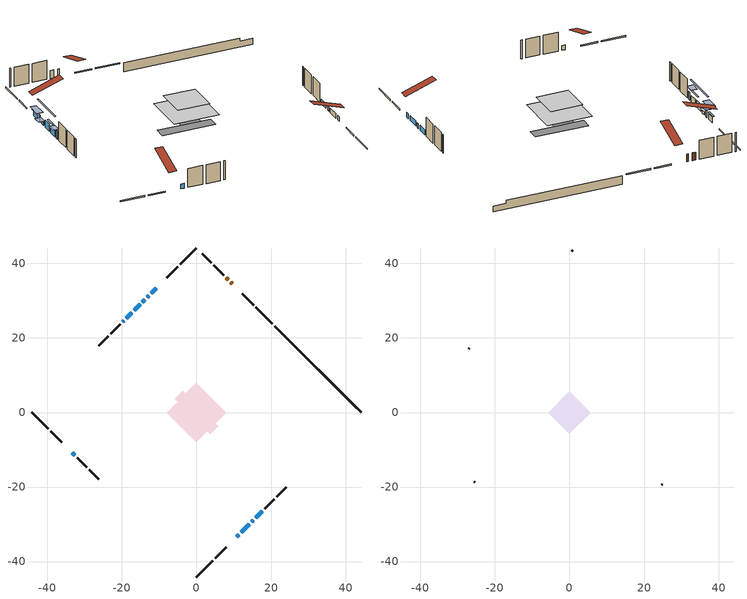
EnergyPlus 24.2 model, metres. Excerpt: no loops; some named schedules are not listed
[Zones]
conditioned space
 floor outside (Floor1 construction): -3.52,0 0,3.52 3.52,0 0,-3.52 z1.07
 floor outside (Floor2 construction): -0.56,0 0,0.56 0.56,0 0,-0.56 z1.07
 floor outside (Floor3 construction): -0.63,0 0,0.63 0.63,0 0,-0.63 z1.07
 floor adiabatic (AdiabaticFloorConstruction): -8.03,0 0,8.03 8.03,0 0,-8.03 z3.51
 floor foundation (Slab1 construction): -5.78,3.75 -3.75,5.78 5.78,-3.75 3.75,-5.78 z-1.19
 wall outside (RimJoist1 construction): 0,-44.13 4.41,-39.72 / -44.13,0 -39.72,-4.41 / 0,44.13 -4.41,39.72 / 20.37,23.76 15.96,28.17 z1.07:1.37
 wall outside (RimJoist2 construction): 5.07,-39.06 8.05,-36.08 / -39.06,-5.07 -36.08,-8.05 / -5.07,39.06 -8.05,36.08 / 15.3,28.83 12.32,31.81 z1.07:1.37
 wall outside (AdiabaticWallConstruction 1): 9.56,34.58 9.23,34.9 / 8.58,35.56 7.95,36.18 z1.07:3.1
 wall outside (AdiabaticWallConstruction): -10.81,33.32 -12.11,32.02 z1.07:2.49; -12.76,31.37 -13.23,30.9 z1.07:2.8; -13.89,30.24 -14.5,29.63 z1.07:1.86; -15.16,28.98 -16.67,27.47 z1.07:2.9; 10.81,-33.32 11.38,-32.75 / 12.04,-32.09 14.13,-30 / 14.78,-29.35 15.22,-28.91 / 15.87,-28.26 17.6,-26.53 / -33.32,-10.81 -32.67,-11.46 z1.07:2.29; -17.32,26.81 -18.83,25.3 z1.07:2.72; -19.49,24.64 -19.78,24.35 z1.07:3.15
 wall outside (Wall1 construction): 18.25,-25.88 20.87,-23.26 / -32.01,-12.12 -29.4,-14.73 / -20.43,23.7 -23.05,21.08 / 7.3,36.84 4.68,39.45 z1.07:5.95
 wall outside (Wall2 construction): 21.53,-22.61 24.03,-20.1 / -28.74,-15.39 -26.23,-17.9 / -23.71,20.43 -26.21,17.92 / 4.02,40.11 1.52,42.62 z1.07:5.95
 wall foundation (FoundationWall1 construction): 21.03,23.11,-1.19 21.03,23.11,1.07 41.82,2.31,1.07 41.82,2.31,0.3 44.13,0,0.3 44.13,0,-1.19
 window (WindowConstruction): -10.82,33.32 -12.11,32.02 z1.07:2.49
 window (WindowConstruction 8): -12.77,31.37 -13.23,30.9 z1.07:2.8
 window (WindowConstruction 9): -13.89,30.24 -14.5,29.63 z1.07:1.86
 window (WindowConstruction 4): -15.16,28.98 -16.67,27.47 z1.07:2.9
 window (WindowConstruction 5): 10.82,-33.32 11.38,-32.75 z1.07:2.29
 window (WindowConstruction 6): 12.04,-32.09 14.13,-30 z1.07:2.29
 window (WindowConstruction 10): 14.78,-29.35 15.22,-28.92 z1.07:2.29
 window (WindowConstruction 1): -17.32,26.81 -18.83,25.3 z1.07:2.72
 window (WindowConstruction 2): 15.87,-28.26 17.6,-26.53 z1.07:2.29
 window (WindowConstruction 3): -33.32,-10.82 -32.67,-11.46 z1.07:2.29
 window (WindowConstruction 7): -19.49,24.64 -19.78,24.36 z1.07:3.15
 door (Door): 9.55,34.58 9.23,34.9 z1.07:3.1
 door (Door 1): 8.57,35.56 7.95,36.18 z1.07:3.1
 ceiling adiabatic (AdiabaticFloorConstruction): 0,-8.03 8.03,0 0,8.03 -8.03,0 z3.51
attic - vented
 floor to conditioned space (Floor4 construction Reversed): -5.66,0 0,5.66 5.66,0 0,-5.66 z5.95
 wall outside (Wall3 construction): 24.69,-19.44 24.89,-19.24 / -25.58,-18.56 -25.37,-18.76 / -26.87,17.26 -27.07,17.06 / 0.86,43.27 0.66,43.47 z1.07:5.95
 roof outside (Roof1 construction): 10.16,-33.97,5.95 4.64,-28.46,8.55 3.19,-29.91,8.55 8.7,-35.43,5.95; -33.97,-10.16,5.95 -28.46,-4.64,8.55 -29.91,-3.19,8.55 -35.43,-8.7,5.95; -10.16,33.97,5.95 -4.64,28.46,8.55 -3.19,29.91,8.55 -8.7,35.43,5.95; 10.21,33.92,5.95 4.69,28.4,8.55 6.15,26.95,8.55 11.67,32.47,5.95
shading: -12.32,31.81 -10.6,33.53 -10.93,33.85 -12.64,32.14 z2.79; -14.31,29.82 -11.69,32.44 -12.77,33.52 -15.38,30.9 z4.32; -14.93,29.2 -13.46,30.67 -14.53,31.75 -16.01,30.28 z2.47; -19.25,24.88 -12.57,31.56 -12.78,31.78 -19.46,25.09 z6.56; -19.69,24.44 -16.46,27.67 -16.67,27.88 -19.9,24.65 z3.94; -20.42,23.71 -18.84,25.29 -19.92,26.36 -21.5,24.79 z4.06
[Building]
Building 1: Terrain=Suburbs
[Site:Location]
Montreal Mirabel Intl AP_QC: Latitude {deg}=45.68; Longitude {deg}=-74.03; Time Zone {hr}=-5; Elevation {m}=82; Keep Site Location Information=Yes
[Site:GroundTemperature:Shallow]
0.642858, -1.75623, -1.94836, -0.80987, 3.76054, 8.30966, 12.2535, 14.7518, 14.9641, 12.9321, 9.08883, 4.67926
[Site:WaterMainsTemperature]
Calculation Method=Schedule; Temperature Schedule=mains temperature schedule
[Material] Roughness=Rough; Thermal Absorptance=0.9
Name | Thickness {m} | Conductivity {W/m-K} | Density {kg/m3} | Specific Heat {J/kg-K} | Solar Absorptance | Visible Absorptance
asphalt or fiberglass shingles | 0.00635 | 0.162714 | 1121.4 | 1465.45 | 0.4 | 0.4
ceiling loosefill ins | 0.169333 | 0.0480833 | 16.02 | 1046.75 | 0.7 | 0.7
ceiling stud and cavity | 0.1397 | 0.511843 | 65.682 | 1177.47 | 0.7 | 0.7
concrete 4.0 in. | 0.1016 | 1.803125 | 2242.8 | 837.4 | 0.7 | 0.7
concrete 8.0 in. | 0.2032 | 1.803125 | 2242.8 | 837.4 | 0.7 | 0.7
door material | 0.04445 | 0.053851 | 512.64 | 1214.23 | 0.7 | 0.7
door material 1 | 0.04445 | 0.20624 | 512.64 | 1214.23 | 0.7 | 0.7
exterior vertical ins | 0.056026 | 0.029427 | 32.04 | 1214.23 | 0.7 | 0.7
floor covering | 0.0127 | 0.0433444 | 54.468 | 1339.84 | 0.6 | 0.6
floor rigid ins; wall rigid ins | 0.051816 | 0.029427 | 32.04 | 1214.23 | 0.7 | 0.7
floor rigid ins 1; wall rigid ins 1 | 0.512978 | 0.029427 | 32.04 | 1214.23 | 0.7 | 0.7
floor stud and cavity | 0.1397 | 0.0892238 | 92.3553 | 1139.71 | 0.7 | 0.7
floor stud and cavity 1 | 0.1397 | 0.0868789 | 92.3553 | 1139.71 | 0.7 | 0.7
floor stud and cavity 2 | 0.1397 | 0.0881335 | 92.3553 | 1139.71 | 0.7 | 0.7
floor stud and cavity 3 | 0.1397 | 1.75129 | 37.0049 | 1207.88 | 0.7 | 0.7
furniture material conditioned space 1 | 0.1524 | 0.115458 | 640.8 | 1214.23 | 0.6 | 0.6
gypsum board | 0.0127 | 0.160291 | 801 | 837.4 | 0.6 | 0.6
gypsum board 1 | 0.0127 | 0.160291 | 801 | 837.4 | 0.7 | 0.7
osb sheathing 0.5 in. | 0.0127 | 0.115458 | 512.64 | 1214.23 | 0.7 | 0.7
osb sheathing 0.75 in. | 0.01905 | 0.115458 | 512.64 | 1214.23 | 0.7 | 0.7
osb sheathing 2.0 in. | 0.0508 | 0.115458 | 512.64 | 1214.23 | 0.7 | 0.7
rim joist stud and cavity | 0.0508 | 0.0451784 | 125.044 | 1163.47 | 0.6 | 0.6
rim joist stud and cavity 1 | 0.0508 | 0.0301911 | 125.044 | 1163.47 | 0.6 | 0.6
wall stud and cavity | 0.1397 | 0.202397 | 139.0536 | 1170.24 | 0.7 | 0.7
wall stud and cavity 1 | 0.1397 | 0.202915 | 139.0536 | 1170.24 | 0.7 | 0.7
wall stud and cavity 2 | 0.0889 | 6.1454 | 50.32683 | 1063.81 | 0.6 | 0.6
wall stud and cavity 3 | 0.0889 | 0.380278 | 52.3479 | 1209.89 | 0.7 | 0.7
wall stud and cavity 4 | 0.0889 | 0.391764 | 83.0341 | 1211.67 | 0.7 | 0.7
wood siding | 0.0254 | 0.102417 | 544.68 | 1172.36 | 0.4 | 0.4
wood siding 1 | 0.00254 | 0.102417 | 544.68 | 1172.36 | 0.4 | 0.4
wood siding 2; wood siding 3; wood siding 4 | 0.0254 | 0.102417 | 544.68 | 1172.36 | 0.7 | 0.7
[WindowMaterial:SimpleGlazingSystem]
Name | U-Factor {W/m2-K} | Solar Heat Gain Coefficient
WindowMaterial | 2.98209 | 0.54
WindowMaterial 1 | 2.89692 | 0.65
WindowMaterial 10 | 5.03752 | 0.63
WindowMaterial 2 | 4.44815 | 0.67
WindowMaterial 3 | 4.74567 | 0.65
WindowMaterial 4 | 2.89237 | 0.66
WindowMaterial 5 | 4.7911 | 0.65
WindowMaterial 6 | 4.23181 | 0.68
WindowMaterial 7 | 3.1547 | 0.45
WindowMaterial 8 | 2.95029 | 0.64
WindowMaterial 9 | 2.96278 | 0.62
[Construction]
AdiabaticFloorConstruction: floor stud and cavity 3, floor rigid ins 1, osb sheathing 0.75 in., floor covering
AdiabaticWallConstruction: wood siding 3, wall rigid ins 1, wall stud and cavity 3, gypsum board
AdiabaticWallConstruction 1: wood siding 4, wall rigid ins 1, wall stud and cavity 3, gypsum board
Door: door material
Door 1: door material 1
Floor1 construction: floor stud and cavity, floor rigid ins, osb sheathing 0.75 in., floor covering
Floor2 construction: floor stud and cavity 1, floor rigid ins, osb sheathing 0.75 in., floor covering
Floor3 construction: floor stud and cavity 2, floor rigid ins, osb sheathing 0.75 in., floor covering
Floor4 construction Reversed: gypsum board, ceiling stud and cavity, ceiling loosefill ins
FoundationWall1 construction: concrete 8.0 in., gypsum board 1
furniture construction conditioned space 1: furniture material conditioned space 1
PartitionWallConstruction: gypsum board, wall stud and cavity 4, gypsum board
RimJoist1 construction: wood siding 2, osb sheathing 2.0 in., rim joist stud and cavity
RimJoist2 construction: wood siding 2, osb sheathing 2.0 in., rim joist stud and cavity 1
Roof1 construction: asphalt or fiberglass shingles
Slab1 construction: concrete 4.0 in.
Wall1 construction: wood siding, wall rigid ins, osb sheathing 0.5 in., wall stud and cavity, gypsum board
Wall2 construction: wood siding, wall rigid ins, osb sheathing 0.5 in., wall stud and cavity 1, gypsum board
Wall3 construction: wood siding 1, wall stud and cavity 2
WindowConstruction: WindowMaterial
WindowConstruction 1: WindowMaterial 1
WindowConstruction 10: WindowMaterial 10
WindowConstruction 2: WindowMaterial 2
WindowConstruction 3: WindowMaterial 3
WindowConstruction 4: WindowMaterial 4
WindowConstruction 5: WindowMaterial 5
WindowConstruction 6: WindowMaterial 6
WindowConstruction 7: WindowMaterial 7
WindowConstruction 8: WindowMaterial 8
WindowConstruction 9: WindowMaterial 9
[Zone] Multiplier=1; Part of Total Floor Area=Yes
Name | Volume {m3}
attic - vented | 27.0924
conditioned space | 433.1
[Space]
Name | Zone | Volume {m3}
attic - vented 1 | attic - vented | 27.0924
conditioned space 1 | conditioned space | 433.1
[ZoneInfiltration:EffectiveLeakageArea]
infil attic - vented 1: Zone or Space=attic - vented 1; Schedule=Always On Discrete; Effective Air Leakage Area {cm2}=2961.69; Stack Coefficient=0.000519978; Wind Coefficient=1.54068e-05
[ZoneMixing]
whole house fan mix: Zone or Space=attic - vented; Schedule=Always On Continuous; Design Flow Rate Calculation Method=Flow/Zone; Design Flow Rate {m3/s}=0; Source Zone or Space=conditioned space
[SurfaceProperty:ExposedFoundationPerimeter]
Slab1: Exposed Perimeter Calculation Method=TotalExposedPerimeter; Total Exposed Perimeter {m}=32.676
[InternalMass] Zone or ZoneList=conditioned space; Space or SpaceList=conditioned space 1
Name | Construction | Surface Area {m2}
furniture mass conditioned space 1 | furniture construction conditioned space 1 | 77.5195
partition wall mass | PartitionWallConstruction | 193.799
[Lights]
interior lighting: Zone or ZoneList or Space or SpaceList=conditioned space 1; Schedule=interior lighting schedule; Design Level Calculation Method=LightingLevel; Lighting Level {W}=343.2; Return Air Fraction=0; Fraction Radiant=0.6; Fraction Visible=0.2; Fraction Replaceable=1
[People]
occupants: Zone or ZoneList or Space or SpaceList=conditioned space 1; Number of People Schedule=occupants schedule; Number of People Calculation Method=People; Number of People=3; Fraction Radiant=0.314171; Sensible Heat Fraction=0.56303; Activity Level Schedule=occupants activity schedule; Carbon Dioxide Generation Rate {m3/s-W}=0; Enable ASHRAE 55 Comfort Warnings=No; Mean Radiant Temperature Calculation Type=EnclosureAveraged
[ElectricEquipment] Zone or ZoneList or Space or SpaceList=conditioned space 1; Design Level Calculation Method=EquipmentLevel
Name | Schedule | Design Level {W} | Fraction Latent | Fraction Radiant | Fraction Lost
clothes dryer | clothes dryer schedule | 140.772 | 0.015 | 0.081 | 0.85
clothes washer | clothes washer schedule | 32.1985 | 0.03 | 0.162 | 0.7
cooking range | cooking range schedule | 215.147 | 0.08 | 0.432 | 0.2
dishwasher | dishwasher schedule | 66.8632 | 0.3 | 0.18 | 0.4
fridge | fridge schedule | 72.9452 | 0 | 0.6 | 0
mech vent bath fan 0 | mech vent bath fan 0 schedule | 50.2 | 0 | 0 | 1
mech vent bath fan 1 | mech vent bath fan 1 schedule | 50.2 | 0 | 0 | 1
mech vent house fan | mech vent house fan schedule | 6.33333 | 0 | 0 | 1
mech vent house fan cfis | mech vent house fan cfis schedule | 0 | 0 | 0 | 0
mech vent range fan 0 | mech vent range fan 0 schedule | 57 | 0 | 0 | 1
misc plug loads | misc plug loads schedule | 494.7 | 0.045 | 0.513 | 0.1
whole house fan | Always On Discrete | 0 | 0 | 0 | 1
[OtherEquipment] Zone or ZoneList or Space or SpaceList=conditioned space 1; Design Level Calculation Method=EquipmentLevel
Name | Fuel Type | Schedule | Design Level {W} | Fraction Latent | Fraction Radiant | Fraction Lost
clothes dryer 1 | Electricity | clothes dryer schedule | 0 | 0.015 | 0.081 | 0.85
cooking range 1 | Electricity | cooking range schedule | 0 | 0.08 | 0.432 | 0.2
general water use latent | None | general water use schedule | 62.594 | 1 | 0 | 0
general water use sensible | None | general water use schedule | -61.6891 | 0 | 0.6 | 0
mech vent house fan latent load | None | Always On Discrete | 0 | 1 | 0 | 0
mech vent house fan sensible load | None | Always On Discrete | 0 | 0 | 0 | 0
water heater energy adjustment1 | Electricity | Always On Discrete | 0.01 | 0 | 0 | 1
[ZoneInfiltration:DesignFlowRate] Zone or ZoneList or Space or SpaceList=conditioned space 1; Schedule=Always On Discrete; Design Flow Rate Calculation Method=Flow/Zone; Design Flow Rate {m3/s}=0
infil flow; natural vent flow; whole house fan flow
[Foundation:Kiva]
Foundation Kiva 1: Initial Indoor Air Temperature {C}=18; Wall Height Above Grade {m}=1.07; Wall Depth Below Slab {m}=0.2032; Custom Block Material Name 1=exterior vertical ins; Custom Block Depth 1 {m}=2.26; Custom Block X Position 1 {m}=0.2159; Custom Block Z Position 1 {m}=0
[Foundation:Kiva:Settings]
Soil Conductivity {W/m-K}=0.849921; Soil Density {kg/m3}=1842.3; Soil Specific Heat {J/kg-K}=418.7; Ground Solar Absorptivity=0.9; Ground Thermal Absorptivity=0.9; Ground Surface Roughness {m}=0.03; Far-Field Width {m}=40; Deep-Ground Boundary Condition=ZeroFlux; Deep-Ground Depth {m}=40; Minimum Cell Dimension {m}=0.2; Maximum Cell Growth Coefficient=3; Simulation Timestep=Timestep
[Exterior:Lights]
exterior lighting: Schedule=exterior lighting schedule; Design Level {W}=75.6
[Schedule:Constant]
Name | Hourly Value
Always On Continuous; mech vent house fan schedule; mech vent house fan cfis schedule; Always On Discrete | 1
occupants activity schedule | 117.228
fridge schedule | 0
[Schedule:Week:Daily]
interior lighting schedule Week Rule - Jan1-Jan27: interior lighting schedule day, interior lighting schedule day, interior lighting schedule day, interior lighting schedule day, interior lighting schedule day, interior lighting schedule day, interior lighting schedule day, interior lighting schedule default day, interior lighting schedule default day, interior lighting schedule default day, interior lighting schedule default day, interior lighting schedule default day
interior lighting schedule Week Rule - Jan28-Feb3: interior lighting schedule day, interior lighting schedule day, interior lighting schedule day, interior lighting schedule day, interior lighting schedule day 1, interior lighting schedule day 1, interior lighting schedule day 1, interior lighting schedule default day, interior lighting schedule default day, interior lighting schedule default day, interior lighting schedule default day, interior lighting schedule default day
interior lighting schedule Week Rule - Feb4-Feb24: interior lighting schedule day 1, interior lighting schedule day 1, interior lighting schedule day 1, interior lighting schedule day 1, interior lighting schedule day 1, interior lighting schedule day 1, interior lighting schedule day 1, interior lighting schedule default day, interior lighting schedule default day, interior lighting schedule default day, interior lighting schedule default day, interior lighting schedule default day
interior lighting schedule Week Rule - Feb25-Mar3: interior lighting schedule day 1, interior lighting schedule day 1, interior lighting schedule day 1, interior lighting schedule day 1, interior lighting schedule day 2, interior lighting schedule day 2, interior lighting schedule day 2, interior lighting schedule default day, interior lighting schedule default day, interior lighting schedule default day, interior lighting schedule default day, interior lighting schedule default day
interior lighting schedule Week Rule - Mar4-Mar31: interior lighting schedule day 2, interior lighting schedule day 2, interior lighting schedule day 2, interior lighting schedule day 2, interior lighting schedule day 2, interior lighting schedule day 2, interior lighting schedule day 2, interior lighting schedule default day, interior lighting schedule default day, interior lighting schedule default day, interior lighting schedule default day, interior lighting schedule default day
interior lighting schedule Week Rule - Apr1-Apr28: interior lighting schedule day 3, interior lighting schedule day 3, interior lighting schedule day 3, interior lighting schedule day 3, interior lighting schedule day 3, interior lighting schedule day 3, interior lighting schedule day 3, interior lighting schedule default day, interior lighting schedule default day, interior lighting schedule default day, interior lighting schedule default day, interior lighting schedule default day
interior lighting schedule Week Rule - Apr29-May5: interior lighting schedule day 3, interior lighting schedule day 3, interior lighting schedule day 4, interior lighting schedule day 4, interior lighting schedule day 4, interior lighting schedule day 4, interior lighting schedule day 4, interior lighting schedule default day, interior lighting schedule default day, interior lighting schedule default day, interior lighting schedule default day, interior lighting schedule default day
interior lighting schedule Week Rule - May6-May26: interior lighting schedule day 4, interior lighting schedule day 4, interior lighting schedule day 4, interior lighting schedule day 4, interior lighting schedule day 4, interior lighting schedule day 4, interior lighting schedule day 4, interior lighting schedule default day, interior lighting schedule default day, interior lighting schedule default day, interior lighting schedule default day, interior lighting schedule default day
interior lighting schedule Week Rule - May27-Jun2: interior lighting schedule day 4, interior lighting schedule day 4, interior lighting schedule day 4, interior lighting schedule day 4, interior lighting schedule day 4, interior lighting schedule day 5, interior lighting schedule day 5, interior lighting schedule default day, interior lighting schedule default day, interior lighting schedule default day, interior lighting schedule default day, interior lighting schedule default day
interior lighting schedule Week Rule - Jun3-Jun30: interior lighting schedule day 5, interior lighting schedule day 5, interior lighting schedule day 5, interior lighting schedule day 5, interior lighting schedule day 5, interior lighting schedule day 5, interior lighting schedule day 5, interior lighting schedule default day, interior lighting schedule default day, interior lighting schedule default day, interior lighting schedule default day, interior lighting schedule default day
interior lighting schedule Week Rule - Jul1-Jul28: interior lighting schedule day 6, interior lighting schedule day 6, interior lighting schedule day 6, interior lighting schedule day 6, interior lighting schedule day 6, interior lighting schedule day 6, interior lighting schedule day 6, interior lighting schedule default day, interior lighting schedule default day, interior lighting schedule default day, interior lighting schedule default day, interior lighting schedule default day
interior lighting schedule Week Rule - Jul29-Aug4: interior lighting schedule day 6, interior lighting schedule day 6, interior lighting schedule day 6, interior lighting schedule day 7, interior lighting schedule day 7, interior lighting schedule day 7, interior lighting schedule day 7, interior lighting schedule default day, interior lighting schedule default day, interior lighting schedule default day, interior lighting schedule default day, interior lighting schedule default day
interior lighting schedule Week Rule - Aug5-Aug25: interior lighting schedule day 7, interior lighting schedule day 7, interior lighting schedule day 7, interior lighting schedule day 7, interior lighting schedule day 7, interior lighting schedule day 7, interior lighting schedule day 7, interior lighting schedule default day, interior lighting schedule default day, interior lighting schedule default day, interior lighting schedule default day, interior lighting schedule default day
interior lighting schedule Week Rule - Aug26-Sep1: interior lighting schedule day 7, interior lighting schedule day 7, interior lighting schedule day 7, interior lighting schedule day 7, interior lighting schedule day 7, interior lighting schedule day 7, interior lighting schedule day 8, interior lighting schedule default day, interior lighting schedule default day, interior lighting schedule default day, interior lighting schedule default day, interior lighting schedule default day
interior lighting schedule Week Rule - Sep2-Sep29: interior lighting schedule day 8, interior lighting schedule day 8, interior lighting schedule day 8, interior lighting schedule day 8, interior lighting schedule day 8, interior lighting schedule day 8, interior lighting schedule day 8, interior lighting schedule default day, interior lighting schedule default day, interior lighting schedule default day, interior lighting schedule default day, interior lighting schedule default day
interior lighting schedule Week Rule - Sep30-Oct6: interior lighting schedule day 8, interior lighting schedule day 9, interior lighting schedule day 9, interior lighting schedule day 9, interior lighting schedule day 9, interior lighting schedule day 9, interior lighting schedule day 9, interior lighting schedule default day, interior lighting schedule default day, interior lighting schedule default day, interior lighting schedule default day, interior lighting schedule default day
interior lighting schedule Week Rule - Oct7-Oct27: interior lighting schedule day 9, interior lighting schedule day 9, interior lighting schedule day 9, interior lighting schedule day 9, interior lighting schedule day 9, interior lighting schedule day 9, interior lighting schedule day 9, interior lighting schedule default day, interior lighting schedule default day, interior lighting schedule default day, interior lighting schedule default day, interior lighting schedule default day
interior lighting schedule Week Rule - Oct28-Nov3: interior lighting schedule day 9, interior lighting schedule day 9, interior lighting schedule day 9, interior lighting schedule day 9, interior lighting schedule day 10, interior lighting schedule day 10, interior lighting schedule day 10, interior lighting schedule default day, interior lighting schedule default day, interior lighting schedule default day, interior lighting schedule default day, interior lighting schedule default day
interior lighting schedule Week Rule - Nov4-Nov24: interior lighting schedule day 10, interior lighting schedule day 10, interior lighting schedule day 10, interior lighting schedule day 10, interior lighting schedule day 10, interior lighting schedule day 10, interior lighting schedule day 10, interior lighting schedule default day, interior lighting schedule default day, interior lighting schedule default day, interior lighting schedule default day, interior lighting schedule default day
interior lighting schedule Week Rule - Nov25-Dec1: interior lighting schedule day 10, interior lighting schedule day 10, interior lighting schedule day 10, interior lighting schedule day 10, interior lighting schedule day 10, interior lighting schedule day 10, interior lighting schedule day 11, interior lighting schedule default day, interior lighting schedule default day, interior lighting schedule default day, interior lighting schedule default day, interior lighting schedule default day
interior lighting schedule Week Rule - Dec2-Dec31: interior lighting schedule day 11, interior lighting schedule day 11, interior lighting schedule day 11, interior lighting schedule day 11, interior lighting schedule day 11, interior lighting schedule day 11, interior lighting schedule day 11, interior lighting schedule default day, interior lighting schedule default day, interior lighting schedule default day, interior lighting schedule default day, interior lighting schedule default day
occupants schedule Week Rule - Jan1-Dec31: occupants schedule day, occupants schedule day, occupants schedule day, occupants schedule day, occupants schedule day, occupants schedule day, occupants schedule day, occupants schedule default day, occupants schedule default day, occupants schedule default day, occupants schedule default day, occupants schedule default day
clothes dryer schedule Week Rule - Jan1-Dec31: clothes dryer schedule day, clothes dryer schedule day, clothes dryer schedule day, clothes dryer schedule day, clothes dryer schedule day, clothes dryer schedule day, clothes dryer schedule day, clothes dryer schedule default day, clothes dryer schedule default day, clothes dryer schedule default day, clothes dryer schedule default day, clothes dryer schedule default day
clothes washer schedule Week Rule - Jan1-Dec31: clothes washer schedule day, clothes washer schedule day, clothes washer schedule day, clothes washer schedule day, clothes washer schedule day, clothes washer schedule day, clothes washer schedule day, clothes washer schedule default day, clothes washer schedule default day, clothes washer schedule default day, clothes washer schedule default day, clothes washer schedule default day
cooking range schedule Week Rule - Jan1-Dec31: cooking range schedule day, cooking range schedule day, cooking range schedule day, cooking range schedule day, cooking range schedule day, cooking range schedule day, cooking range schedule day, cooking range schedule default day, cooking range schedule default day, cooking range schedule default day, cooking range schedule default day, cooking range schedule default day
dishwasher schedule Week Rule - Jan1-Dec31: dishwasher schedule day, dishwasher schedule day, dishwasher schedule day, dishwasher schedule day, dishwasher schedule day, dishwasher schedule day, dishwasher schedule day, dishwasher schedule default day, dishwasher schedule default day, dishwasher schedule default day, dishwasher schedule default day, dishwasher schedule default day
mech vent bath fan 0 schedule Week Rule - Jan1-Dec31: mech vent bath fan 0 schedule day, mech vent bath fan 0 schedule day, mech vent bath fan 0 schedule day, mech vent bath fan 0 schedule day, mech vent bath fan 0 schedule day, mech vent bath fan 0 schedule day, mech vent bath fan 0 schedule day, mech vent bath fan 0 schedule default day, mech vent bath fan 0 schedule default day, mech vent bath fan 0 schedule default day, mech vent bath fan 0 schedule default day, mech vent bath fan 0 schedule default day
mech vent bath fan 1 schedule Week Rule - Jan1-Dec31: mech vent bath fan 1 schedule day, mech vent bath fan 1 schedule day, mech vent bath fan 1 schedule day, mech vent bath fan 1 schedule day, mech vent bath fan 1 schedule day, mech vent bath fan 1 schedule day, mech vent bath fan 1 schedule day, mech vent bath fan 1 schedule default day, mech vent bath fan 1 schedule default day, mech vent bath fan 1 schedule default day, mech vent bath fan 1 schedule default day, mech vent bath fan 1 schedule default day
mech vent range fan 0 schedule Week Rule - Jan1-Dec31: mech vent range fan 0 schedule day, mech vent range fan 0 schedule day, mech vent range fan 0 schedule day, mech vent range fan 0 schedule day, mech vent range fan 0 schedule day, mech vent range fan 0 schedule day, mech vent range fan 0 schedule day, mech vent range fan 0 schedule default day, mech vent range fan 0 schedule default day, mech vent range fan 0 schedule default day, mech vent range fan 0 schedule default day, mech vent range fan 0 schedule default day
misc plug loads schedule Week Rule - Jan1-Dec31: misc plug loads schedule day, misc plug loads schedule day, misc plug loads schedule day, misc plug loads schedule day, misc plug loads schedule day, misc plug loads schedule day, misc plug loads schedule day, misc plug loads schedule default day, misc plug loads schedule default day, misc plug loads schedule default day, misc plug loads schedule default day, misc plug loads schedule default day
general water use schedule Week Rule - Jan1-Dec31: general water use schedule day, general water use schedule day, general water use schedule day, general water use schedule day, general water use schedule day, general water use schedule day, general water use schedule day, general water use schedule default day, general water use schedule default day, general water use schedule default day, general water use schedule default day, general water use schedule default day
exterior lighting schedule Week Rule - Jan1-Jan27: exterior lighting schedule day, exterior lighting schedule day, exterior lighting schedule day, exterior lighting schedule day, exterior lighting schedule day, exterior lighting schedule day, exterior lighting schedule day, exterior lighting schedule default day, exterior lighting schedule default day, exterior lighting schedule default day, exterior lighting schedule default day, exterior lighting schedule default day
exterior lighting schedule Week Rule - Jan28-Feb3: exterior lighting schedule day, exterior lighting schedule day, exterior lighting schedule day, exterior lighting schedule day, exterior lighting schedule day 1, exterior lighting schedule day 1, exterior lighting schedule day 1, exterior lighting schedule default day, exterior lighting schedule default day, exterior lighting schedule default day, exterior lighting schedule default day, exterior lighting schedule default day
exterior lighting schedule Week Rule - Feb4-Feb24: exterior lighting schedule day 1, exterior lighting schedule day 1, exterior lighting schedule day 1, exterior lighting schedule day 1, exterior lighting schedule day 1, exterior lighting schedule day 1, exterior lighting schedule day 1, exterior lighting schedule default day, exterior lighting schedule default day, exterior lighting schedule default day, exterior lighting schedule default day, exterior lighting schedule default day
exterior lighting schedule Week Rule - Feb25-Mar3: exterior lighting schedule day 1, exterior lighting schedule day 1, exterior lighting schedule day 1, exterior lighting schedule day 1, exterior lighting schedule day 2, exterior lighting schedule day 2, exterior lighting schedule day 2, exterior lighting schedule default day, exterior lighting schedule default day, exterior lighting schedule default day, exterior lighting schedule default day, exterior lighting schedule default day
exterior lighting schedule Week Rule - Mar4-Mar31: exterior lighting schedule day 2, exterior lighting schedule day 2, exterior lighting schedule day 2, exterior lighting schedule day 2, exterior lighting schedule day 2, exterior lighting schedule day 2, exterior lighting schedule day 2, exterior lighting schedule default day, exterior lighting schedule default day, exterior lighting schedule default day, exterior lighting schedule default day, exterior lighting schedule default day
exterior lighting schedule Week Rule - Apr1-Apr28: exterior lighting schedule day 3, exterior lighting schedule day 3, exterior lighting schedule day 3, exterior lighting schedule day 3, exterior lighting schedule day 3, exterior lighting schedule day 3, exterior lighting schedule day 3, exterior lighting schedule default day, exterior lighting schedule default day, exterior lighting schedule default day, exterior lighting schedule default day, exterior lighting schedule default day
exterior lighting schedule Week Rule - Apr29-May5: exterior lighting schedule day 3, exterior lighting schedule day 3, exterior lighting schedule day 4, exterior lighting schedule day 4, exterior lighting schedule day 4, exterior lighting schedule day 4, exterior lighting schedule day 4, exterior lighting schedule default day, exterior lighting schedule default day, exterior lighting schedule default day, exterior lighting schedule default day, exterior lighting schedule default day
exterior lighting schedule Week Rule - May6-May26: exterior lighting schedule day 4, exterior lighting schedule day 4, exterior lighting schedule day 4, exterior lighting schedule day 4, exterior lighting schedule day 4, exterior lighting schedule day 4, exterior lighting schedule day 4, exterior lighting schedule default day, exterior lighting schedule default day, exterior lighting schedule default day, exterior lighting schedule default day, exterior lighting schedule default day
exterior lighting schedule Week Rule - May27-Jun2: exterior lighting schedule day 4, exterior lighting schedule day 4, exterior lighting schedule day 4, exterior lighting schedule day 4, exterior lighting schedule day 4, exterior lighting schedule day 5, exterior lighting schedule day 5, exterior lighting schedule default day, exterior lighting schedule default day, exterior lighting schedule default day, exterior lighting schedule default day, exterior lighting schedule default day
exterior lighting schedule Week Rule - Jun3-Jun30: exterior lighting schedule day 5, exterior lighting schedule day 5, exterior lighting schedule day 5, exterior lighting schedule day 5, exterior lighting schedule day 5, exterior lighting schedule day 5, exterior lighting schedule day 5, exterior lighting schedule default day, exterior lighting schedule default day, exterior lighting schedule default day, exterior lighting schedule default day, exterior lighting schedule default day
exterior lighting schedule Week Rule - Jul1-Jul28: exterior lighting schedule day 6, exterior lighting schedule day 6, exterior lighting schedule day 6, exterior lighting schedule day 6, exterior lighting schedule day 6, exterior lighting schedule day 6, exterior lighting schedule day 6, exterior lighting schedule default day, exterior lighting schedule default day, exterior lighting schedule default day, exterior lighting schedule default day, exterior lighting schedule default day
exterior lighting schedule Week Rule - Jul29-Aug4: exterior lighting schedule day 6, exterior lighting schedule day 6, exterior lighting schedule day 6, exterior lighting schedule day 7, exterior lighting schedule day 7, exterior lighting schedule day 7, exterior lighting schedule day 7, exterior lighting schedule default day, exterior lighting schedule default day, exterior lighting schedule default day, exterior lighting schedule default day, exterior lighting schedule default day
exterior lighting schedule Week Rule - Aug5-Aug25: exterior lighting schedule day 7, exterior lighting schedule day 7, exterior lighting schedule day 7, exterior lighting schedule day 7, exterior lighting schedule day 7, exterior lighting schedule day 7, exterior lighting schedule day 7, exterior lighting schedule default day, exterior lighting schedule default day, exterior lighting schedule default day, exterior lighting schedule default day, exterior lighting schedule default day
exterior lighting schedule Week Rule - Aug26-Sep1: exterior lighting schedule day 7, exterior lighting schedule day 7, exterior lighting schedule day 7, exterior lighting schedule day 7, exterior lighting schedule day 7, exterior lighting schedule day 7, exterior lighting schedule day 8, exterior lighting schedule default day, exterior lighting schedule default day, exterior lighting schedule default day, exterior lighting schedule default day, exterior lighting schedule default day
[Schedule:Year]
interior lighting schedule: interior lighting schedule Week Rule - Jan1-Jan27, 1, 1, 1, 27, interior lighting schedule Week Rule - Jan28-Feb3, 1, 28, 2, 3, interior lighting schedule Week Rule - Feb4-Feb24, 2, 4, 2, 24, interior lighting schedule Week Rule - Feb25-Mar3, 2, 25, 3, 3, interior lighting schedule Week Rule - Mar4-Mar31, 3, 4, 3, 31, interior lighting schedule Week Rule - Apr1-Apr28, 4, 1, 4, 28, interior lighting schedule Week Rule - Apr29-May5, 4, 29, 5, 5, interior lighting schedule Week Rule - May6-May26, 5, 6, 5, 26, interior lighting schedule Week Rule - May27-Jun2, 5, 27, 6, 2, interior lighting schedule Week Rule - Jun3-Jun30, 6, 3, 6, 30, interior lighting schedule Week Rule - Jul1-Jul28, 7, 1, 7, 28, interior lighting schedule Week Rule - Jul29-Aug4, 7, 29, 8, 4, interior lighting schedule Week Rule - Aug5-Aug25, 8, 5, 8, 25, interior lighting schedule Week Rule - Aug26-Sep1, 8, 26, 9, 1, interior lighting schedule Week Rule - Sep2-Sep29, 9, 2, 9, 29, interior lighting schedule Week Rule - Sep30-Oct6, 9, 30, 10, 6, interior lighting schedule Week Rule - Oct7-Oct27, 10, 7, 10, 27, interior lighting schedule Week Rule - Oct28-Nov3, 10, 28, 11, 3, interior lighting schedule Week Rule - Nov4-Nov24, 11, 4, 11, 24, interior lighting schedule Week Rule - Nov25-Dec1, 11, 25, 12, 1, interior lighting schedule Week Rule - Dec2-Dec31, 12, 2, 12, 31
occupants schedule: occupants schedule Week Rule - Jan1-Dec31, 1, 1, 12, 31
clothes dryer schedule: clothes dryer schedule Week Rule - Jan1-Dec31, 1, 1, 12, 31
clothes washer schedule: clothes washer schedule Week Rule - Jan1-Dec31, 1, 1, 12, 31
cooking range schedule: cooking range schedule Week Rule - Jan1-Dec31, 1, 1, 12, 31
dishwasher schedule: dishwasher schedule Week Rule - Jan1-Dec31, 1, 1, 12, 31
mech vent bath fan 0 schedule: mech vent bath fan 0 schedule Week Rule - Jan1-Dec31, 1, 1, 12, 31
mech vent bath fan 1 schedule: mech vent bath fan 1 schedule Week Rule - Jan1-Dec31, 1, 1, 12, 31
mech vent range fan 0 schedule: mech vent range fan 0 schedule Week Rule - Jan1-Dec31, 1, 1, 12, 31
misc plug loads schedule: misc plug loads schedule Week Rule - Jan1-Dec31, 1, 1, 12, 31
general water use schedule: general water use schedule Week Rule - Jan1-Dec31, 1, 1, 12, 31
exterior lighting schedule: exterior lighting schedule Week Rule - Jan1-Jan27, 1, 1, 1, 27, exterior lighting schedule Week Rule - Jan28-Feb3, 1, 28, 2, 3, exterior lighting schedule Week Rule - Feb4-Feb24, 2, 4, 2, 24, exterior lighting schedule Week Rule - Feb25-Mar3, 2, 25, 3, 3, exterior lighting schedule Week Rule - Mar4-Mar31, 3, 4, 3, 31, exterior lighting schedule Week Rule - Apr1-Apr28, 4, 1, 4, 28, exterior lighting schedule Week Rule - Apr29-May5, 4, 29, 5, 5, exterior lighting schedule Week Rule - May6-May26, 5, 6, 5, 26, exterior lighting schedule Week Rule - May27-Jun2, 5, 27, 6, 2, exterior lighting schedule Week Rule - Jun3-Jun30, 6, 3, 6, 30, exterior lighting schedule Week Rule - Jul1-Jul28, 7, 1, 7, 28, exterior lighting schedule Week Rule - Jul29-Aug4, 7, 29, 8, 4, exterior lighting schedule Week Rule - Aug5-Aug25, 8, 5, 8, 25, exterior lighting schedule Week Rule - Aug26-Sep1, 8, 26, 9, 1, exterior lighting schedule Week Rule - Sep2-Sep29, 9, 2, 9, 29, exterior lighting schedule Week Rule - Sep30-Oct6, 9, 30, 10, 6, exterior lighting schedule Week Rule - Oct7-Oct27, 10, 7, 10, 27, exterior lighting schedule Week Rule - Oct28-Nov3, 10, 28, 11, 3, exterior lighting schedule Week Rule - Nov4-Nov24, 11, 4, 11, 24, exterior lighting schedule Week Rule - Nov25-Dec1, 11, 25, 12, 1, exterior lighting schedule Week Rule - Dec2-Dec31, 12, 2, 12, 31
[Schedule:Compact]
mains temperature schedule: Through: 01/01, For: AllDays, Until: 24:00, 5.61444, Through: 01/02, For: AllDays, Until: 24:00, 5.535, Through: 01/03, For: AllDays, Until: 24:00, 5.45667, Through: 01/04, For: AllDays, Until: 24:00, 5.37944, Through: 01/05, For: AllDays, Until: 24:00, 5.30333, Through: 01/06, For: AllDays, Until: 24:00, 5.22889, Through: 01/07, For: AllDays, Until: 24:00, 5.15611, Through: 01/08, For: AllDays, Until: 24:00, 5.08389, Through: 01/09, For: AllDays, Until: 24:00, 5.01333, Through: 01/10, For: AllDays, Until: 24:00, 4.94444, Through: 01/11, For: AllDays, Until: 24:00, 4.87667, Through: 01/12, For: AllDays, Until: 24:00, 4.81056, Through: 01/13, For: AllDays, Until: 24:00, 4.74556, Through: 01/14, For: AllDays, Until: 24:00, 4.68222, Through: 01/15, For: AllDays, Until: 24:00, 4.62056, Through: 01/16, For: AllDays, Until: 24:00, 4.56, Through: 01/17, For: AllDays, Until: 24:00, 4.50111, Through: 01/18, For: AllDays, Until: 24:00, 4.44389, Through: 01/19, For: AllDays, Until: 24:00, 4.38778, Through: 01/20, For: AllDays, Until: 24:00, 4.33389, Through: 01/21, For: AllDays, Until: 24:00, 4.28111, Through: 01/22, For: AllDays, Until: 24:00, 4.23, Through: 01/23, For: AllDays, Until: 24:00, 4.18056, Through: 01/24, For: AllDays, Until: 24:00, 4.13278, Through: 01/25, For: AllDays, Until: 24:00, 4.08667, Through: 01/26, For: AllDays, Until: 24:00, 4.04222, Through: 01/27, For: AllDays, Until: 24:00, 3.99944, Through: 01/28, For: AllDays, Until: 24:00, 3.95833, Through: 01/29, For: AllDays, Until: 24:00, 3.91889, Through: 01/30, For: AllDays, Until: 24:00, 3.88111, Through: 01/31, For: AllDays, Until: 24:00, 3.845, Through: 02/01, For: AllDays, Until: 24:00, 3.81056, Through: 02/02, For: AllDays, Until: 24:00, 3.77778, Through: 02/03, For: AllDays, Until: 24:00, 3.74722, Through: 02/04, For: AllDays, Until: 24:00, 3.71833, Through: 02/05, For: AllDays, Until: 24:00, 3.69056, Through: 02/06, For: AllDays, Until: 24:00, 3.66556, Through: 02/07, For: AllDays, Until: 24:00, 3.64167, Through: 02/08, For: AllDays, Until: 24:00, 3.61944, Through: 02/09, For: AllDays, Until: 24:00, 3.59944, Through: 02/10, For: AllDays, Until: 24:00, 3.58111, Through: 02/11, For: AllDays, Until: 24:00, 3.56444, Through: 02/12, For: AllDays, Until: 24:00, 3.55, Through: 02/13, For: AllDays, Until: 24:00, 3.53667, Through: 02/14, For: AllDays, Until: 24:00, 3.52556, Through: 02/15, For: AllDays, Until: 24:00, 3.51667, Through: 02/16, For: AllDays, Until: 24:00, 3.50889, Through: 02/17, For: AllDays, Until: 24:00, 3.50333, Through: 02/18, For: AllDays, Until: 24:00, 3.49944, Through: 02/19, For: AllDays, Until: 24:00, 3.49778, Through: 02/20, For: AllDays, Until: 24:00, 3.49778, Through: 02/21, For: AllDays, Until: 24:00, 3.49944, Through: 02/22, For: AllDays, Until: 24:00, 3.50278, Through: 02/23, For: AllDays, Until: 24:00, 3.50833, Through: 02/24, For: AllDays, Until: 24:00, 3.515, Through: 02/25, For: AllDays, Until: 24:00, 3.52444, Through: 02/26, For: AllDays, Until: 24:00, 3.535, Through: 02/27, For: AllDays, Until: 24:00, 3.54778, Through: 02/28, For: AllDays, Until: 24:00, 3.56222, Through: 03/01, For: AllDays, Until: 24:00, 3.57833, Through: 03/02, For: AllDays, Until: 24:00, 3.59667, Through: 03/03, For: AllDays, Until: 24:00, 3.61667, Through: 03/04, For: AllDays, Until: 24:00, 3.63833, Through: 03/05, For: AllDays, Until: 24:00, 3.66167, Through: 03/06, For: AllDays, Until: 24:00, 3.68667, Through: 03/07, For: AllDays, Until: 24:00, 3.71389, Through: 03/08, For: AllDays, Until: 24:00, 3.74278, Through: 03/09, For: AllDays, Until: 24:00, 3.77333, Through: 03/10, For: AllDays, Until: 24:00, 3.80556, Through: 03/11, For: AllDays, Until: 24:00, 3.83944, Through: 03/12, For: AllDays, Until: 24:00, 3.87556, Through: 03/13, For: AllDays, Until: 24:00, 3.91278, Through: 03/14, For: AllDays, Until: 24:00, 3.95222, Through: 03/15, For: AllDays, Until: 24:00, 3.99278, Through: 03/16, For: AllDays, Until: 24:00, 4.03556, Through: 03/17, For: AllDays, Until: 24:00, 4.08, Through: 03/18, For: AllDays, Until: 24:00, 4.12556, Through: 03/19, For: AllDays, Until: 24:00, 4.17333, Through: 03/20, For: AllDays, Until: 24:00, 4.22278, Through: 03/21, For: AllDays, Until: 24:00, 4.27333, Through: 03/22, For: AllDays, Until: 24:00, 4.32556, Through: 03/23, For: AllDays, Until: 24:00, 4.38, Through: 03/24, For: AllDays, Until: 24:00, 4.43556, Through: 03/25, For: AllDays, Until: 24:00, 4.49222, Through: 03/26, For: AllDays, Until: 24:00, 4.55111, Through: 03/27, For: AllDays, Until: 24:00, 4.61111, Through: 03/28, For: AllDays, Until: 24:00, 4.67278, Through: 03/29, For: AllDays, Until: 24:00, 4.73611, Through: 03/30, For: AllDays, Until: 24:00, 4.80056, Through: 03/31, For: AllDays, Until: 24:00, 4.86667, Through: 04/01, For: AllDays, Until: 24:00, 4.93444, Through: 04/02, For: AllDays, Until: 24:00, 5.00333, Through: 04/03, For: AllDays, Until: 24:00, 5.07333, Through: 04/04, For: AllDays, Until: 24:00, 5.145, Through: 04/05, For: AllDays, Until: 24:00, 5.21833, Through: 04/06, For: AllDays, Until: 24:00, 5.29222, Through: 04/07, For: AllDays, Until: 24:00, 5.36778, Through: 04/08, For: AllDays, Until: 24:00, 5.445, Through: 04/09, For: AllDays, Until: 24:00, 5.52333, Through: 04/10, For: AllDays, Until: 24:00, 5.60222, Through: 04/11, For: AllDays, Until: 24:00, 5.68278, Through: 04/12, For: AllDays, Until: 24:00, 5.765, Through: 04/13, For: AllDays, Until: 24:00, 5.84778, Through: 04/14, For: AllDays, Until: 24:00, 5.93167, Through: 04/15, For: AllDays, Until: 24:00, 6.01722, Through: 04/16, For: AllDays, Until: 24:00, 6.10333, Through: 04/17, For: AllDays, Until: 24:00, 6.19056, Through: 04/18, For: AllDays, Until: 24:00, 6.27889, Through: 04/19, For: AllDays, Until: 24:00, 6.36833, Through: 04/20, For: AllDays, Until: 24:00, 6.45833, Through: 04/21, For: AllDays, Until: 24:00, 6.55, Through: 04/22, For: AllDays, Until: 24:00, 6.64222, Through: 04/23, For: AllDays, Until: 24:00, 6.735, Through: 04/24, For: AllDays, Until: 24:00, 6.82944, Through: 04/25, For: AllDays, Until: 24:00, 6.92389, Through: 04/26, For: AllDays, Until: 24:00, 7.01944, Through: 04/27, For: AllDays, Until: 24:00, 7.11611, Through: 04/28, For: AllDays, Until: 24:00, 7.21333, Through: 04/29, For: AllDays, Until: 24:00, 7.31111, Through: 04/30, For: AllDays, Until: 24:00, 7.41, Through: 05/01, For: AllDays, Until: 24:00, 7.50944, Through: 05/02, For: AllDays, Until: 24:00, 7.60889, Through: 05/03, For: AllDays, Until: 24:00, 7.71, Through: 05/04, For: AllDays, Until: 24:00, 7.81111, Through: 05/05, For: AllDays, Until: 24:00, 7.91278, Through: 05/06, For: AllDays, Until: 24:00, 8.015, Through: 05/07, For: AllDays, Until: 24:00, 8.11778, Through: 05/08, For: AllDays, Until: 24:00, 8.22056, Through: 05/09, For: AllDays, Until: 24:00, 8.32444, Through: 05/10, For: AllDays, Until: 24:00, 8.42833, Through: 05/11, For: AllDays, Until: 24:00, 8.53278, Through: 05/12, For: AllDays, Until: 24:00, 8.63722, Through: 05/13, For: AllDays, Until: 24:00, 8.74222, Through: 05/14, For: AllDays, Until: 24:00, 8.84778, Through: 05/15, For: AllDays, Until: 24:00, 8.95333, Through: 05/16, For: AllDays, Until: 24:00, 9.05889, Through: 05/17, For: AllDays, Until: 24:00, 9.165, Through: 05/18, For: AllDays, Until: 24:00, 9.27111, Through: 05/19, For: AllDays, Until: 24:00, 9.37722, Through: 05/20, For: AllDays, Until: 24:00, 9.48389, Through: 05/21, For: AllDays, Until: 24:00, 9.59, Through: 05/22, For: AllDays, Until: 24:00, 9.69667, Through: 05/23, For: AllDays, Until: 24:00, 9.80278, Through: 05/24, For: AllDays, Until: 24:00, 9.90944, Through: 05/25, For: AllDays, Until: 24:00, 10.0156, Through: 05/26, For: AllDays, Until: 24:00, 10.1217, Through: 05/27, For: AllDays, Until: 24:00, 10.2278, Through: 05/28, For: AllDays, Until: 24:00, 10.3339, Through: 05/29, For: AllDays, Until: 24:00, 10.4394, Through: 05/30, For: AllDays, Until: 24:00, 10.545, Through: 05/31, For: AllDays, Until: 24:00, 10.65, Through: 06/01, For: AllDays, Until: 24:00, 10.755, Through: 06/02, For: AllDays, Until: 24:00, 10.86, Through: 06/03, For: AllDays, Until: 24:00, 10.9639, Through: 06/04, For: AllDays, Until: 24:00, 11.0678, Through: 06/05, For: AllDays, Until: 24:00, 11.1717, Through: 06/06, For: AllDays, Until: 24:00, 11.2744, Through: 06/07, For: AllDays, Until: 24:00, 11.3772, Through: 06/08, For: AllDays, Until: 24:00, 11.4789, Through: 06/09, For: AllDays, Until: 24:00, 11.5806, Through: 06/10, For: AllDays, Until: 24:00, 11.6817, Through: 06/11, For: AllDays, Until: 24:00, 11.7822, Through: 06/12, For: AllDays, Until: 24:00, 11.8817, Through: 06/13, For: AllDays, Until: 24:00, 11.9811, Through: 06/14, For: AllDays, Until: 24:00, 12.0794, Through: 06/15, For: AllDays, Until: 24:00, 12.1772, Through: 06/16, For: AllDays, Until: 24:00, 12.2739, Through: 06/17, For: AllDays, Until: 24:00, 12.37, Through: 06/18, For: AllDays, Until: 24:00, 12.4656, Through: 06/19, For: AllDays, Until: 24:00, 12.56, Through: 06/20, For: AllDays, Until: 24:00, 12.6539, Through: 06/21, For: AllDays, Until: 24:00, 12.7467, Through: 06/22, For: AllDays, Until: 24:00, 12.8389, Through: 06/23, For: AllDays, Until: 24:00, 12.93, Through: 06/24, For: AllDays, Until: 24:00, 13.02, Through: 06/25, For: AllDays, Until: 24:00, 13.1089, Through: 06/26, For: AllDays, Until: 24:00, 13.1972, Through: 06/27, For: AllDays, Until: 24:00, 13.2839, Through: 06/28, For: AllDays, Until: 24:00, 13.37, Through: 06/29, For: AllDays, Until: 24:00, 13.455, Through: 06/30, For: AllDays, Until: 24:00, 13.5383, Through: 07/01, For: AllDays, Until: 24:00, 13.6211, Through: 07/02, For: AllDays, Until: 24:00, 13.7028, Through: 07/03, For: AllDays, Until: 24:00, 13.7828, Through: 07/04, For: AllDays, Until: 24:00, 13.8617, Through: 07/05, For: AllDays, Until: 24:00, 13.9394, Through: 07/06, For: AllDays, Until: 24:00, 14.0161, Through: 07/07, For: AllDays, Until: 24:00, 14.0911, Through: 07/08, For: AllDays, Until: 24:00, 14.165, Through: 07/09, For: AllDays, Until: 24:00, 14.2378, Through: 07/10, For: AllDays, Until: 24:00, 14.3089, Through: 07/11, For: AllDays, Until: 24:00, 14.3789, Through: 07/12, For: AllDays, Until: 24:00, 14.4472, Through: 07/13, For: AllDays, Until: 24:00, 14.5144, Through: 07/14, For: AllDays, Until: 24:00, 14.58, Through: 07/15, For: AllDays, Until: 24:00, 14.6444, Through: 07/16, For: AllDays, Until: 24:00, 14.7072, Through: 07/17, For: AllDays, Until: 24:00, 14.7683, Through: 07/18, For: AllDays, Until: 24:00, 14.8278, Through: 07/19, For: AllDays, Until: 24:00, 14.8861, Through: 07/20, For: AllDays, Until: 24:00, 14.9428, Through: 07/21, For: AllDays, Until: 24:00, 14.9978, Through: 07/22, For: AllDays, Until: 24:00, 15.0517, Through: 07/23, For: AllDays, Until: 24:00, 15.1033, Through: 07/24, For: AllDays, Until: 24:00, 15.1539, Through: 07/25, For: AllDays, Until: 24:00, 15.2028, Through: 07/26, For: AllDays, Until: 24:00, 15.2494, Through: 07/27, For: AllDays, Until: 24:00, 15.295, Through: 07/28, For: AllDays, Until: 24:00, 15.3389, Through: 07/29, For: AllDays, Until: 24:00, 15.3811, Through: 07/30, For: AllDays, Until: 24:00, 15.4211, Through: 07/31, For: AllDays, Until: 24:00, 15.46, Through: 08/01, For: AllDays, Until: 24:00, 15.4972, Through: 08/02, For: AllDays, Until: 24:00, 15.5322, Through: 08/03, For: AllDays, Until: 24:00, 15.5656, Through: 08/04, For: AllDays, Until: 24:00, 15.5978, Through: 08/05, For: AllDays, Until: 24:00, 15.6278, Through: 08/06, For: AllDays, Until: 24:00, 15.6561, Through: 08/07, For: AllDays, Until: 24:00, 15.6822, Through: 08/08, For: AllDays, Until: 24:00, 15.7072, Through: 08/09, For: AllDays, Until: 24:00, 15.73, Through: 08/10, For: AllDays, Until: 24:00, 15.7511, Through: 08/11, For: AllDays, Until: 24:00, 15.7706, Through: 08/12, For: AllDays, Until: 24:00, 15.7883, Through: 08/13, For: AllDays, Until: 24:00, 15.8039, Through: 08/14, For: AllDays, Until: 24:00, 15.8178, Through: 08/15, For: AllDays, Until: 24:00, 15.83, Through: 08/16, For: AllDays, Until: 24:00, 15.84, Through: 08/17, For: AllDays, Until: 24:00, 15.8489, Through: 08/18, For: AllDays, Until: 24:00, 15.8556, Through: 08/19, For: AllDays, Until: 24:00, 15.86, Through: 08/20, For: AllDays, Until: 24:00, 15.8633, Through: 08/21, For: AllDays, Until: 24:00, 15.8644, Through: 08/22, For: AllDays, Until: 24:00, 15.8633, Through: 08/23, For: AllDays, Until: 24:00, 15.8611, Through: 08/24, For: AllDays, Until: 24:00, 15.8567, Through: 08/25, For: AllDays, Until: 24:00, 15.8506, Through: 08/26, For: AllDays, Until: 24:00, 15.8428, Through: 08/27, For: AllDays, Until: 24:00, 15.8328, Through: 08/28, For: AllDays, Until: 24:00, 15.8211, Through: 08/29, For: AllDays, Until: 24:00, 15.8078, Through: 08/30, For: AllDays, Until: 24:00, 15.7922, Through: 08/31, For: AllDays, Until: 24:00, 15.7756, Through: 09/01, For: AllDays, Until: 24:00, 15.7567, Through: 09/02, For: AllDays, Until: 24:00, 15.7356, Through: 09/03, For: AllDays, Until: 24:00, 15.7133, Through: 09/04, For: AllDays, Until: 24:00, 15.6889, Through: 09/05, For: AllDays, Until: 24:00, 15.6628, Through: 09/06, For: AllDays, Until: 24:00, 15.635, Through: 09/07, For: AllDays, Until: 24:00, 15.6056, Through: 09/08, For: AllDays, Until: 24:00, 15.5744, Through: 09/09, For: AllDays, Until: 24:00, 15.5411, Through: 09/10, For: AllDays, Until: 24:00, 15.5061, Through: 09/11, For: AllDays, Until: 24:00, 15.47, Through: 09/12, For: AllDays, Until: 24:00, 15.4317, Through: 09/13, For: AllDays, Until: 24:00, 15.3917, Through: 09/14, For: AllDays, Until: 24:00, 15.35, Through: 09/15, For: AllDays, Until: 24:00, 15.3067, Through: 09/16, For: AllDays, Until: 24:00, 15.2617, Through: 09/17, For: AllDays, Until: 24:00, 15.215, Through: 09/18, For: AllDays, Until: 24:00, 15.1667, Through: 09/19, For: AllDays, Until: 24:00, 15.1167, Through: 09/20, For: AllDays, Until: 24:00, 15.065, Through: 09/21, For: AllDays, Until: 24:00, 15.0122, Through: 09/22, For: AllDays, Until: 24:00, 14.9572, Through: 09/23, For: AllDays, Until: 24:00, 14.9011, Through: 09/24, For: AllDays, Until: 24:00, 14.8433, Through: 09/25, For: AllDays, Until: 24:00, 14.7839, Through: 09/26, For: AllDays, Until: 24:00, 14.7233, Through: 09/27, For: AllDays, Until: 24:00, 14.6606, Through: 09/28, For: AllDays, Until: 24:00, 14.5972, Through: 09/29, For: AllDays, Until: 24:00, 14.5317, Through: 09/30, For: AllDays, Until: 24:00, 14.465, Through: 10/01, For: AllDays, Until: 24:00, 14.3967, Through: 10/02, For: AllDays, Until: 24:00, 14.3272, Through: 10/03, For: AllDays, Until: 24:00, 14.2567, Through: 10/04, For: AllDays, Until: 24:00, 14.1844, Through: 10/05, For: AllDays, Until: 24:00, 14.1106, Through: 10/06, For: AllDays, Until: 24:00, 14.0356, Through: 10/07, For: AllDays, Until: 24:00, 13.9594, Through: 10/08, For: AllDays, Until: 24:00, 13.8822, Through: 10/09, For: AllDays, Until: 24:00, 13.8033, Through: 10/10, For: AllDays, Until: 24:00, 13.7233, Through: 10/11, For: AllDays, Until: 24:00, 13.6422, Through: 10/12, For: AllDays, Until: 24:00, 13.56, Through: 10/13, For: AllDays, Until: 24:00, 13.4767, Through: 10/14, For: AllDays, Until: 24:00, 13.3922, Through: 10/15, For: AllDays, Until: 24:00, 13.3067, Through: 10/16, For: AllDays, Until: 24:00, 13.22, Through: 10/17, For: AllDays, Until: 24:00, 13.1322, Through: 10/18, For: AllDays, Until: 24:00, 13.0433, Through: 10/19, For: AllDays, Until: 24:00, 12.9533, Through: 10/20, For: AllDays, Until: 24:00, 12.8628, Through: 10/21, For: AllDays, Until: 24:00, 12.7711, Through: 10/22, For: AllDays, Until: 24:00, 12.6783, Through: 10/23, For: AllDays, Until: 24:00, 12.585, Through: 10/24, For: AllDays, Until: 24:00, 12.4906, Through: 10/25, For: AllDays, Until: 24:00, 12.395, Through: 10/26, For: AllDays, Until: 24:00, 12.2994, Through: 10/27, For: AllDays, Until: 24:00, 12.2022, Through: 10/28, For: AllDays, Until: 24:00, 12.105, Through: 10/29, For: AllDays, Until: 24:00, 12.0067, Through: 10/30, For: AllDays, Until: 24:00, 11.9078, Through: 10/31, For: AllDays, Until: 24:00, 11.8083, Through: 11/01, For: AllDays, Until: 24:00, 11.7078, Through: 11/02, For: AllDays, Until: 24:00, 11.6072, Through: 11/03, For: AllDays, Until: 24:00, 11.5056, Through: 11/04, For: AllDays, Until: 24:00, 11.4039, Through: 11/05, For: AllDays, Until: 24:00, 11.3011, Through: 11/06, For: AllDays, Until: 24:00, 11.1983, Through: 11/07, For: AllDays, Until: 24:00, 11.095, Through: 11/08, For: AllDays, Until: 24:00, 10.9911, Through: 11/09, For: AllDays, Until: 24:00, 10.8872, Through: 11/10, For: AllDays, Until: 24:00, 10.7822, Through: 11/11, For: AllDays, Until: 24:00, 10.6778, Through: 11/12, For: AllDays, Until: 24:00, 10.5722, Through: 11/13, For: AllDays, Until: 24:00, 10.4672, Through: 11/14, For: AllDays, Until: 24:00, 10.3611, Through: 11/15, For: AllDays, Until: 24:00, 10.2556, Through: 11/16, For: AllDays, Until: 24:00, 10.1494, Through: 11/17, For: AllDays, Until: 24:00, 10.0433, Through: 11/18, For: AllDays, Until: 24:00, 9.93722, Through: 11/19, For: AllDays, Until: 24:00, 9.83056, Through: 11/20, For: AllDays, Until: 24:00, 9.72444, Through: 11/21, For: AllDays, Until: 24:00, 9.61778, Through: 11/22, For: AllDays, Until: 24:00, 9.51167, Through: 11/23, For: AllDays, Until: 24:00, 9.405, Through: 11/24, For: AllDays, Until: 24:00, 9.29889, Through: 11/25, For: AllDays, Until: 24:00, 9.19278, Through: 11/26, For: AllDays, Until: 24:00, 9.08667, Through: 11/27, For: AllDays, Until: 24:00, 8.98111, Through: 11/28, For: AllDays, Until: 24:00, 8.875, Through: 11/29, For: AllDays, Until: 24:00, 8.77, Through: 11/30, For: AllDays, Until: 24:00, 8.665, Through: 12/01, For: AllDays, Until: 24:00, 8.56, Through: 12/02, For: AllDays, Until: 24:00, 8.45556, Through: 12/03, For: AllDays, Until: 24:00, 8.35111, Through: 12/04, For: AllDays, Until: 24:00, 8.24778, Through: 12/05, For: AllDays, Until: 24:00, 8.14444, Through: 12/06, For: AllDays, Until: 24:00, 8.04167, Through: 12/07, For: AllDays, Until: 24:00, 7.93889, Through: 12/08, For: AllDays, Until: 24:00, 7.83722, Through: 12/09, For: AllDays, Until: 24:00, 7.73611, Through: 12/10, For: AllDays, Until: 24:00, 7.63556, Through: 12/11, For: AllDays, Until: 24:00, 7.535, Through: 12/12, For: AllDays, Until: 24:00, 7.43556, Through: 12/13, For: AllDays, Until: 24:00, 7.33667, Through: 12/14, For: AllDays, Until: 24:00, 7.23889, Through: 12/15, For: AllDays, Until: 24:00, 7.14167, Through: 12/16, For: AllDays, Until: 24:00, 7.045, Through: 12/17, For: AllDays, Until: 24:00, 6.94889, Through: 12/18, For: AllDays, Until: 24:00, 6.85389, Through: 12/19, For: AllDays, Until: 24:00, 6.75944, Through: 12/20, For: AllDays, Until: 24:00, 6.66611, Through: 12/21, For: AllDays, Until: 24:00, 6.57389, Through: 12/22, For: AllDays, Until: 24:00, 6.48222, Through: 12/23, For: AllDays, Until: 24:00, 6.39167, Through: 12/24, For: AllDays, Until: 24:00, 6.30222, Through: 12/25, For: AllDays, Until: 24:00, 6.21333, Through: 12/26, For: AllDays, Until: 24:00, 6.12611, Through: 12/27, For: AllDays, Until: 24:00, 6.03944, Through: 12/28, For: AllDays, Until: 24:00, 5.95389, Through: 12/29, For: AllDays, Until: 24:00, 5.86944, Through: 12/30, For: AllDays, Until: 24:00, 5.78611, Through: 12/31, For: AllDays, Until: 24:00, 5.70444
